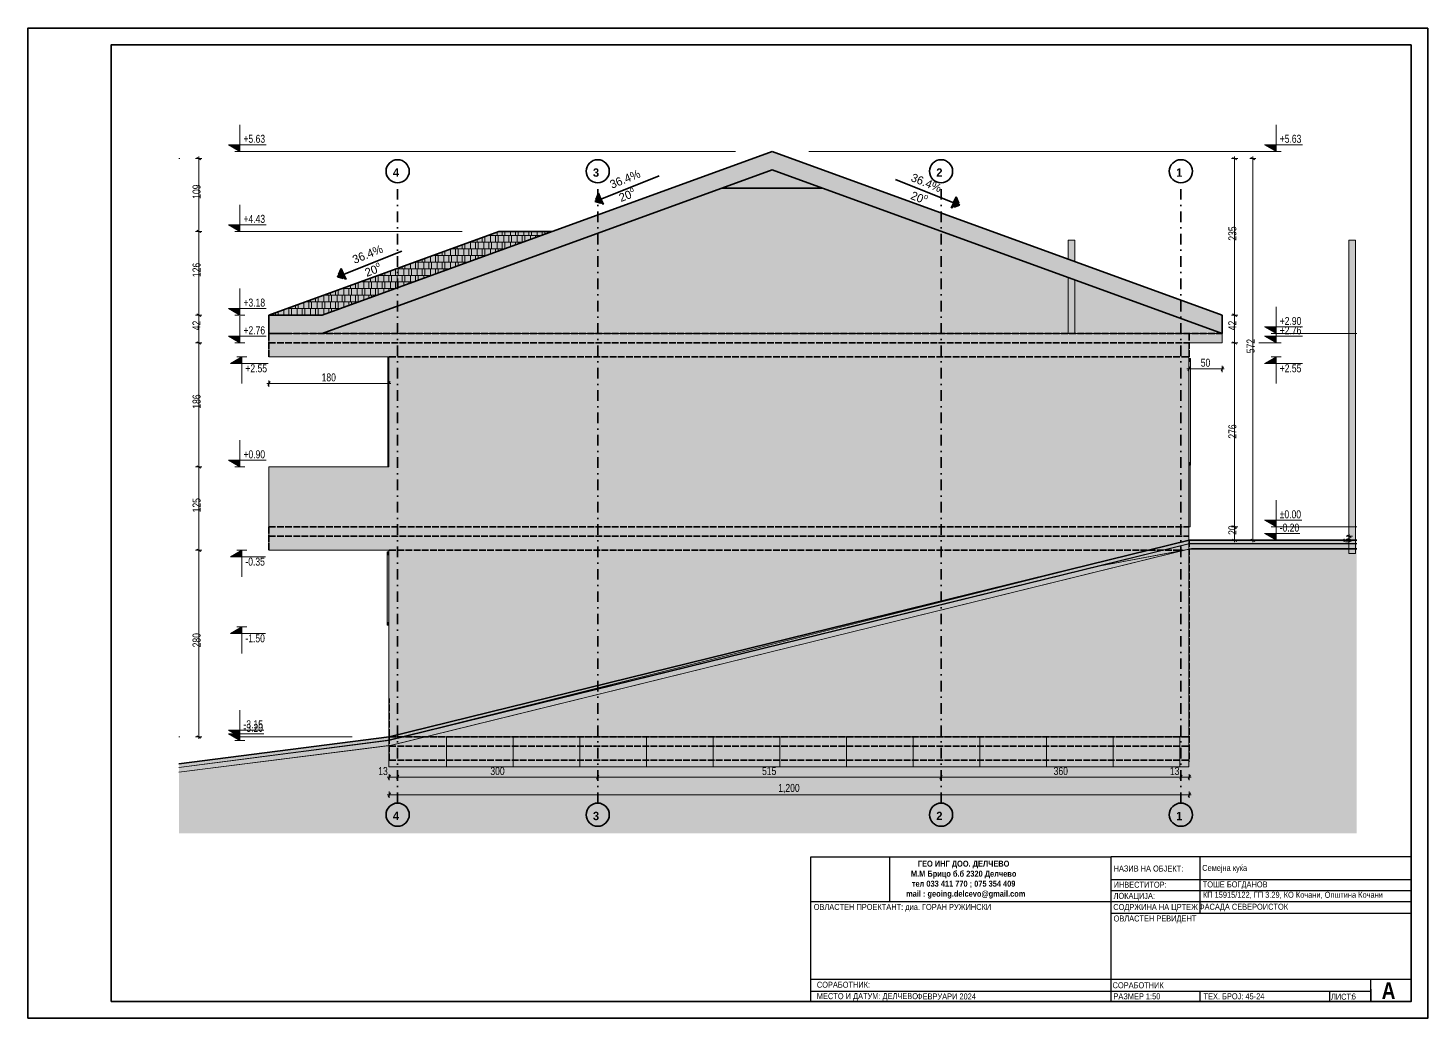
# Model space of a CAD drawing. Extents: x 1230 to 300706, y -1407 to 36108.
# Drawn here: x 167765 to 188765, y 2225 to 17075 of the extents above; entities that cross this region are included whole.
import ezdxf

# ---------------------------------------------------------------- set-up
doc = ezdxf.new("R2010")
doc.units = 0
doc.header["$LTSCALE"] = 5
doc.header["$MEASUREMENT"] = 0
doc.linetypes.add('- Осеви линии', pattern=[670.277762, 317.5, -176.388889, 0, -176.388874])
doc.linetypes.add('- Скирити линии', pattern=[245, 200, -45])
for name, color, linetype, lineweight in [('1', 255, 'Continuous', 13), ('101', 253, 'Continuous', 15), ('164', 255, 'Continuous', 15), ('41', 7, 'Continuous', 35), ('46', 9, 'Continuous', 35), ('7', 7, 'Continuous', 25), ('85', 254, 'Continuous', 20), ('dimenzija', 7, 'Continuous', 13)]:
    doc.layers.add(name, color=color, linetype=linetype, lineweight=lineweight)
for name, color, linetype, lineweight, true_color in [('142', 7, 'Continuous', 35, 0x2a2a2a), ('162', 7, 'Continuous', 15, 0xaaaaaa), ('181', 7, 'Continuous', 0, 0xf2eee3), ('61', 7, 'Continuous', 20, 0x6a6a6a), ('65', 7, 'Continuous', 20, 0x4e4e4e), ('87', 7, 'Continuous', 20, 0x6a6a6a), ('88', 7, 'Continuous', 20, 0x5e5e5e), ('89', 7, 'Continuous', 20, 0x111111)]:
    doc.layers.add(name, color=color, linetype=linetype, lineweight=lineweight, true_color=true_color)
doc.layers.add('4 _ - Фрагмент - Разрез.2D Elements', color=7, linetype='Continuous')
doc.layers.add('RGB colored ARCHICAD elements', color=7, linetype='Continuous')
doc.styles.add('GENERATED_STYLE_4', font='arial.ttf')
doc.styles.add('GENERATED_STYLE_5', font='arialbd.ttf')
doc.styles.add('GENERATED_STYLE_6', font='Cambria Math.ttf')

# ---------------------------------------------------------------- blocks, each defined once
blk = doc.blocks.new('*X37')
at = {"layer": '1', "color": 250, "linetype": 'Continuous', "lineweight": 13, "true_color": 0x2a2a2a}
for p, q in [((140.78, 234.92), (140.78, 235.79)), ((142.28, 234.74), (142.28, 235.97)), ((143.02, 234.92), (143.02, 235.97)), ((144.78, 234.92), (144.78, 235.97)), ((146.28, 234.74), (146.28, 235.97)), ((147.02, 234.92), (147.02, 235.97)), ((148.78, 234.92), (148.78, 235.97)), ((150.28, 234.74), (150.28, 235.97)), ((151.02, 234.92), (151.02, 235.97)), ((152.78, 234.92), (152.78, 235.97)), ((154.28, 234.88), (154.28, 235.97)), ((155.02, 235.15), (155.02, 235.97)), ((156.78, 235.79), (156.78, 235.97)), ((128.78, 230.93), (128.78, 231.42)), ((130.28, 230.76), (130.28, 231.97)), ((131.02, 230.93), (131.02, 232.24)), ((132.44, 232.75), (136.28, 232.75)), ((132.78, 230.93), (132.78, 232.58)), ((133.02, 232.92), (133.02, 232.97)), ((134.28, 230.76), (134.28, 232.75)), ((134.78, 232.92), (134.78, 233.61)), ((135.02, 230.93), (135.02, 232.58)), ((136.28, 234.15), (136.28, 232.75)), ((136.28, 232.75), (144.28, 232.75)), ((136.78, 230.93), (136.78, 232.58)), ((137.02, 232.92), (137.02, 234.42)), ((144.28, 234.74), (137.91, 234.74)), ((138.28, 234.74), (138.28, 234.88)), ((138.28, 230.76), (138.28, 232.75)), ((138.78, 232.92), (138.78, 234.57)), ((139.02, 234.92), (139.02, 235.15)), ((139.02, 230.93), (139.02, 232.58)), ((140.28, 232.75), (140.28, 234.74)), ((140.78, 230.93), (140.78, 232.58)), ((141.02, 232.92), (141.02, 234.57)), ((142.28, 230.76), (142.28, 232.75)), ((142.78, 232.92), (142.78, 234.57)), ((143.02, 230.93), (143.02, 232.58)), ((152.28, 234.74), (144.28, 234.74)), ((144.28, 234.74), (144.28, 232.75)), ((144.28, 232.75), (148.44, 232.75)), ((144.78, 231.42), (144.78, 232.58)), ((145.02, 232.92), (145.02, 234.57)), ((146.28, 231.97), (146.28, 232.75)), ((146.78, 232.92), (146.78, 234.57)), ((147.02, 232.24), (147.02, 232.58)), ((148.28, 232.75), (148.28, 234.74)), ((149.02, 232.97), (149.02, 234.57)), ((150.78, 233.61), (150.78, 234.57)), ((153.91, 234.74), (152.28, 234.74)), ((152.28, 234.74), (152.28, 234.15)), ((153.02, 234.42), (153.02, 234.57)), ((116.78, 226.95), (116.78, 227.05)), ((118.28, 226.78), (118.28, 227.6)), ((119.02, 226.95), (119.02, 227.87)), ((120.78, 226.95), (120.78, 228.51)), ((121.5, 228.77), (128.28, 228.77)), ((122.28, 226.78), (122.28, 228.77)), ((122.78, 228.94), (122.78, 229.24)), ((123.02, 226.95), (123.02, 228.6)), ((124.28, 228.77), (124.28, 229.78)), ((124.78, 226.95), (124.78, 228.6)), ((125.02, 228.94), (125.02, 230.05)), ((126.28, 226.78), (126.28, 228.77)), ((126.78, 228.94), (126.78, 230.59)), ((128.28, 230.76), (126.97, 230.76)), ((127.02, 226.95), (127.02, 228.6)), ((136.28, 230.76), (128.28, 230.76)), ((128.28, 230.76), (128.28, 228.77)), ((128.28, 228.77), (136.28, 228.77)), ((128.78, 226.95), (128.78, 228.6)), ((129.02, 228.94), (129.02, 230.59)), ((130.28, 226.78), (130.28, 228.77)), ((130.78, 228.94), (130.78, 230.59)), ((131.02, 226.95), (131.02, 228.6)), ((132.28, 228.77), (132.28, 230.76)), ((132.78, 227.05), (132.78, 228.6)), ((133.02, 228.94), (133.02, 230.59)), ((134.28, 227.6), (134.28, 228.77)), ((134.78, 228.94), (134.78, 230.59)), ((135.02, 227.87), (135.02, 228.6)), ((142.97, 230.76), (136.28, 230.76)), ((136.28, 230.76), (136.28, 228.77)), ((136.28, 228.77), (137.5, 228.77)), ((136.78, 228.51), (136.78, 228.6)), ((137.02, 228.94), (137.02, 230.59)), ((138.78, 229.24), (138.78, 230.59)), ((140.28, 229.78), (140.28, 230.76)), ((141.02, 230.05), (141.02, 230.59)), ((105.02, 220.98), (105.02, 222.63)), ((112.28, 222.8), (105.1, 222.8)), ((106.28, 222.8), (106.28, 223.23)), ((106.78, 220.98), (106.78, 222.63)), ((107.02, 222.97), (107.02, 223.5)), ((108.28, 220.81), (108.28, 222.8)), ((108.78, 222.97), (108.78, 224.14)), ((109.02, 220.98), (109.02, 222.63)), ((110.28, 222.8), (110.28, 224.69)), ((110.57, 224.79), (112.28, 224.79)), ((110.78, 220.98), (110.78, 222.63)), ((111.02, 222.97), (111.02, 224.62)), ((112.28, 225.42), (112.28, 224.79)), ((112.28, 224.79), (120.28, 224.79)), ((120.28, 222.8), (112.28, 222.8)), ((112.28, 222.8), (112.28, 220.81)), ((112.78, 222.97), (112.78, 224.62)), ((113.02, 224.96), (113.02, 225.69)), ((113.02, 220.98), (113.02, 222.63)), ((114.28, 222.8), (114.28, 224.79)), ((114.78, 224.96), (114.78, 226.33)), ((114.78, 220.98), (114.78, 222.63)), ((115.02, 222.97), (115.02, 224.62)), ((120.28, 226.78), (116.04, 226.78)), ((116.28, 224.79), (116.28, 226.78)), ((116.28, 221.05), (116.28, 222.8)), ((116.78, 222.97), (116.78, 224.62)), ((117.02, 224.96), (117.02, 226.61)), ((117.02, 221.32), (117.02, 222.63)), ((118.28, 222.8), (118.28, 224.79)), ((118.78, 224.96), (118.78, 226.61)), ((118.78, 221.96), (118.78, 222.63)), ((119.02, 222.97), (119.02, 224.62)), ((128.28, 226.78), (120.28, 226.78)), ((120.28, 226.78), (120.28, 224.79)), ((120.28, 224.79), (126.57, 224.79)), ((121.1, 222.8), (120.28, 222.8)), ((120.28, 222.8), (120.28, 222.5)), ((120.78, 222.97), (120.78, 224.62)), ((121.02, 224.96), (121.02, 226.61)), ((122.28, 223.23), (122.28, 224.79)), ((122.78, 224.96), (122.78, 226.61)), ((123.02, 223.5), (123.02, 224.62)), ((124.28, 224.79), (124.28, 226.78)), ((124.78, 224.14), (124.78, 224.62)), ((125.02, 224.96), (125.02, 226.61)), ((126.28, 224.69), (126.28, 224.79)), ((126.78, 224.96), (126.78, 226.61)), ((132.04, 226.78), (128.28, 226.78)), ((128.28, 226.78), (128.28, 225.42)), ((129.02, 225.69), (129.02, 226.61)), ((130.78, 226.33), (130.78, 226.61)), ((93.02, 217), (93.02, 218.41)), ((96.28, 218.82), (94.16, 218.82)), ((94.28, 218.82), (94.28, 218.86)), ((94.78, 217), (94.78, 218.65)), ((95.02, 218.99), (95.02, 219.13)), ((104.28, 218.82), (96.28, 218.82)), ((96.28, 218.82), (96.28, 216.83)), ((96.78, 218.99), (96.78, 219.77)), ((97.02, 217), (97.02, 218.65)), ((98.28, 218.82), (98.28, 220.32)), ((98.78, 217), (98.78, 218.65)), ((99.02, 218.99), (99.02, 220.59)), ((99.63, 220.81), (104.28, 220.81)), ((100.28, 220.81), (100.28, 221.05)), ((100.28, 216.83), (100.28, 218.82)), ((100.78, 218.99), (100.78, 220.64)), ((101.02, 220.98), (101.02, 221.32)), ((101.02, 217), (101.02, 218.65)), ((102.28, 218.82), (102.28, 220.81)), ((102.78, 220.98), (102.78, 221.96)), ((102.78, 217), (102.78, 218.65)), ((103.02, 218.99), (103.02, 220.64)), ((104.28, 222.5), (104.28, 220.81)), ((104.28, 220.81), (112.28, 220.81)), ((110.16, 218.82), (104.28, 218.82)), ((104.28, 218.82), (104.28, 216.83)), ((104.78, 218.99), (104.78, 220.64)), ((105.02, 217), (105.02, 218.65)), ((106.28, 218.82), (106.28, 220.81)), ((106.78, 217.59), (106.78, 218.65)), ((107.02, 218.99), (107.02, 220.64)), ((108.28, 218.14), (108.28, 218.82)), ((108.78, 218.99), (108.78, 220.64)), ((109.02, 218.41), (109.02, 218.65)), ((110.28, 218.86), (110.28, 220.81)), ((111.02, 219.13), (111.02, 220.64)), ((112.28, 220.81), (115.63, 220.81)), ((112.78, 219.77), (112.78, 220.64)), ((114.28, 220.32), (114.28, 220.81)), ((115.02, 220.59), (115.02, 220.64)), ((82.78, 213.02), (82.78, 214.67)), ((88.28, 214.84), (83.22, 214.84)), ((84.28, 212.85), (84.28, 214.84)), ((84.78, 215.01), (84.78, 215.41)), ((85.02, 213.02), (85.02, 214.67)), ((86.28, 214.84), (86.28, 215.95)), ((86.78, 213.02), (86.78, 214.67)), ((87.02, 215.01), (87.02, 216.22)), ((96.28, 214.84), (88.28, 214.84)), ((88.28, 214.84), (88.28, 212.85)), ((88.69, 216.83), (96.28, 216.83)), ((88.78, 215.01), (88.78, 216.66)), ((89.02, 213.02), (89.02, 214.67)), ((90.28, 214.84), (90.28, 216.83)), ((90.78, 217), (90.78, 217.59)), ((90.78, 213.02), (90.78, 214.67)), ((91.02, 215.01), (91.02, 216.66)), ((92.28, 216.83), (92.28, 218.14)), ((92.28, 212.85), (92.28, 214.84)), ((92.78, 215.01), (92.78, 216.66)), ((93.02, 213.02), (93.02, 214.67)), ((94.28, 214.84), (94.28, 216.83)), ((94.78, 213.22), (94.78, 214.67)), ((95.02, 215.01), (95.02, 216.66)), ((96.28, 216.83), (104.28, 216.83)), ((99.22, 214.84), (96.28, 214.84)), ((96.28, 214.84), (96.28, 213.77)), ((96.78, 215.01), (96.78, 216.66)), ((97.02, 214.04), (97.02, 214.67)), ((98.28, 214.84), (98.28, 216.83)), ((99.02, 215.01), (99.02, 216.66)), ((100.78, 215.41), (100.78, 216.66)), ((102.28, 215.95), (102.28, 216.83)), ((103.02, 216.22), (103.02, 216.66)), ((104.28, 216.83), (104.69, 216.83)), ((72.78, 211.03), (72.78, 211.04)), ((74.28, 210.86), (74.28, 211.59)), ((75.02, 211.03), (75.02, 211.85)), ((76.78, 211.03), (76.78, 212.5)), ((77.75, 212.85), (80.28, 212.85)), ((78.28, 210.86), (78.28, 212.85)), ((78.78, 213.02), (78.78, 213.22)), ((79.02, 211.03), (79.02, 212.68)), ((80.28, 213.77), (80.28, 212.85)), ((80.28, 212.85), (88.28, 212.85)), ((80.78, 211.03), (80.78, 212.68)), ((81.02, 213.02), (81.02, 214.04)), ((82.28, 210.86), (82.28, 212.85)), ((83.02, 211.03), (83.02, 212.68)), ((84.78, 211.03), (84.78, 212.68)), ((86.28, 210.86), (86.28, 212.85)), ((87.02, 211.03), (87.02, 212.68)), ((88.28, 212.85), (93.75, 212.85)), ((88.78, 211.04), (88.78, 212.68)), ((90.28, 211.59), (90.28, 212.85)), ((91.02, 211.85), (91.02, 212.68)), ((92.78, 212.5), (92.78, 212.68))]:
    blk.add_line(p, q, dxfattribs=at)
blk = doc.blocks.new('ANTETKA')
at = {"layer": '7', "linetype": 'Continuous', "lineweight": 25}
for p, q in [((277494, 4643), (272999, 4643)), ((272999, 2475), (272999, 4643)), ((272999, 3797), (277494, 3797)), ((274328, 2627), (274328, 2475)), ((276271, 2627), (276271, 2475))]:
    blk.add_line(p, q, dxfattribs=at)
at = {"layer": '7', "linetype": 'Continuous', "lineweight": 25, "flags": 128}
for points in [[(268494, 4643), (272999, 4643)], [(268494, 2475), (268494, 4643), (272999, 4643)], [(269673, 4643), (269673, 3975)], [(274328, 4643), (274328, 3797)], [(272999, 4302), (277494, 4302)], [(272999, 4137), (277494, 4137)], [(268494, 3972), (272999, 3972)], [(272999, 3972), (277494, 3972)], [(268494, 2808), (277494, 2808)], [(276891, 2658), (276891, 2475), (276891, 2808)], [(268494, 2627), (276891, 2627)], [(268494, 2475), (277494, 2475)]]:
    blk.add_lwpolyline(points, dxfattribs=at)
at = {"layer": '4 _ - Фрагмент - Разрез.2D Elements', "linetype": 'Continuous', "lineweight": 35, "char_height": 90}
for s, insert, attachment_point, style in [('\\A1;\\pxqc;{\\fCentury Gothic|b1|i0|c204|p34;\\W0.85;ГЕО ИНГ ДОО. ДЕЛЧЕВО\\PМ.М Брицо б.б 2320 Делчево \\Pтел 033 411 770 ; 075 354 409 \\P  mail : geoing.delcevo@gmail.com}', (270785, 4301), 5, 'GENERATED_STYLE_5'), ('\\A1;\\pxql;{\\fCentury Gothic|b0|i0|c204|p34;\\W0.85;КП 15915\\fCentury Gothic|b0|i0|c0|p34;/122\\fCentury Gothic|b0|i0|c204|p34;, ГП 3.29, КО Кочани, Општина Кочани}', (274374, 4065), 4, 'GENERATED_STYLE_4'), ('\\A1;{\\W0.850000x;\\pql;\\fCentury Gothic|b0|i0|c204|p34;ОВЛАСТЕН РЕВИДЕНТ\\P\\pqc;\\fCentury Gothic|b0|i0|c204|p34;}', (273034, 3705), 4, 'GENERATED_STYLE_4')]:
    blk.add_mtext(s, dxfattribs=dict(at, insert=insert, attachment_point=attachment_point, style=style))
at = {"layer": '41', "linetype": 'Continuous', "lineweight": 35, "char_height": 90, "attachment_point": 4, "style": 'GENERATED_STYLE_4'}
for s, insert in [('\\A1;{\\W0.850000x;\\pql;\\fCentury Gothic|b0|i0|c204|p34;НАЗИВ НА ОБЈЕКТ:}', (273034, 4467)), ('\\A1;{\\W0.850000x;\\pql;\\fCentury Gothic|b0|i0|c204|p34;Семејна куќа}', (274363, 4463)), ('\\A1;{\\W0.850000x;\\pql;\\fCentury Gothic|b0|i0|c204|p34;ИНВЕСТИТОР:}', (273034, 4224)), ('\\A1;{\\W0.850000x;\\pql;\\fCentury Gothic|b0|i0|c204|p34;ТОШЕ БОГДАНОВ}', (274372, 4216)), ('\\A1;{\\W0.850000x;\\pql;\\fCentury Gothic|b0|i0|c204|p34;ЛОКАЦИЈА:}', (273034, 4044)), ('\\A1;{\\W0.850000x;\\pql;\\fCentury Gothic|b0|i0|c204|p34;ОВЛАСТЕН ПРОЕКТАНТ: диа. \\fCentury Gothic|b0|i0|c204|p34;ГОРАН РУЖИНСКИ}', (268536, 3878)), ('\\A1;{\\W0.850000x;\\pql;\\fCentury Gothic|b0|i0|c204|p34;СОДРЖИНА НА ЦРТЕЖ}', (273029, 3877)), ('\\A1;{\\W0.850000x;\\pql;\\fCentury Gothic|b0|i0|c204|p34;СОРАБОТНИК:}', (268583, 2724)), ('\\A1;{\\W0.850000x;\\pql;\\fCentury Gothic|b0|i0|c204|p34;СОРАБОТНИК}', (273019, 2716)), ('\\A1;{\\W0.850000x;\\pql;\\fCentury Gothic|b0|i0|c204|p34;МЕСТО И ДАТУМ: ДЕЛЧЕВО}', (268583, 2540)), ('\\A1;{\\W0.850000x;\\pql;\\fCentury Gothic|b0|i0|c204|p34;ФЕВРУАРИ 2024\\P\\pql;\\fCentury Gothic|b0|i0|c204|p34;}', (270085, 2548)), ('\\A1;{\\W0.850000x;\\pql;\\fCentury Gothic|b0|i0|c204|p34;РАЗМЕР 1:50}', (273032, 2550)), ('\\A1;{\\W0.850000x;\\pql;\\fCentury Gothic|b0|i0|c204|p34;ТЕХ. БРОЈ: \\fCentury Gothic|b0|i0|c204|p34;45-24}', (274383, 2550)), ('\\A1;{\\W0.850000x;\\pql;\\fCentury Gothic|b0|i0|c204|p34;ЛИСТ: }', (276295, 2544))]:
    blk.add_mtext(s, dxfattribs=dict(at, insert=insert))
at = {"layer": '46', "color": 254, "linetype": 'Continuous', "lineweight": 35, "insert": (277056, 2637), "char_height": 250, "attachment_point": 4, "style": 'GENERATED_STYLE_5'}
blk.add_mtext('\\A1;{\\W0.850000x;\\pql;\\fCentury Gothic|b1|i0|c204|p34;А}', dxfattribs=at)

msp = doc.modelspace()

# ---------------------------------------------------------------- hatches: boundary and pattern name
at = {"linetype": 'Continuous', "lineweight": 0, "true_color": 0xb5b5b5}
msp.add_hatch(color=253, dxfattribs=at).paths.add_polyline_path([(170028, 4996), (187696, 4996), (187696, 9267), (185218, 9267), (173220, 6318), (170028, 5911)])
at = {"linetype": 'Continuous', "lineweight": 0}
for points in [[(184373, 9193), (173182, 6443), (173184, 6397), (185187, 9345), (187696, 9345), (187696, 9392), (185183, 9392)], [(173182, 6443), (170028, 6038), (170028, 5984), (173197, 6398), (184373, 9193)]]:
    msp.add_hatch(color=256, dxfattribs=at).paths.add_polyline_path(points)
at = {"layer": '142', "linetype": 'Continuous', "lineweight": 35, "true_color": 0x2a2a2a}
for points in [[(173184, 6387), (170028, 5983), (170028, 5911), (173203, 6313), (185155, 9251), (183852, 9008)], [(183852, 9008), (185191, 9259), (187696, 9259), (187696, 9336), (185184, 9336)]]:
    msp.add_hatch(color=250, dxfattribs=at).paths.add_polyline_path(points)
at = {"layer": '162', "linetype": 'Continuous', "lineweight": 15, "true_color": 0x2a2a2a}
for points in [[(176323, 14597), (176271, 14472), (176396, 14432)], [(181688, 14541), (181614, 14376), (181740, 14416)], [(172462, 13470), (172410, 13345), (172536, 13306)]]:
    msp.add_hatch(color=250, dxfattribs=at).paths.add_polyline_path(points)
at = {"layer": '181', "linetype": 'Continuous', "lineweight": 0, "true_color": 0xf2eee3}
msp.add_hatch(color=7, dxfattribs=at).paths.add_polyline_path([(172180, 12492), (185680, 12492), (178930, 14948)])
at = {"layer": '85', "linetype": 'Continuous', "lineweight": 20}
for points in [[(170944, 15225), (170944, 15325), (170771, 15325)], [(186488, 15225), (186488, 15325), (186315, 15325)], [(170944, 14024), (170944, 14124), (170771, 14124)], [(170944, 12768), (170944, 12868), (170771, 12868)], [(170944, 12352), (170944, 12452), (170771, 12452)], [(186488, 12492), (186488, 12592), (186315, 12592)], [(186488, 12352), (186488, 12452), (186315, 12452)], [(170974, 12142), (170801, 12042), (170974, 12042)], [(186488, 12142), (186315, 12042), (186488, 12042)], [(170944, 10492), (170944, 10592), (170771, 10592)], [(186488, 9592), (186488, 9692), (186315, 9692)], [(186488, 9392), (186488, 9492), (186315, 9492)], [(170974, 9242), (170801, 9142), (170974, 9142)], [(170974, 8092), (170801, 7992), (170974, 7992)], [(170944, 6442), (170944, 6542), (170771, 6542)], [(170944, 6389), (170944, 6489), (170771, 6489)]]:
    msp.add_hatch(color=256, dxfattribs=at).paths.add_polyline_path(points)
at = {"layer": '89', "linetype": 'Continuous', "lineweight": 20, "true_color": 0x222222}
h = msp.add_hatch(dxfattribs=at)
h.set_pattern_fill('GRID_100X100_0001', color=250, scale=50.000024, style=0, pattern_type=2)
h.set_pattern_definition([(180, (242039.9, 9591.6), (0, 1000), []), (90, (242039.9, 9591.6), (1000, 0), [])])
h.paths.add_polyline_path([(173180, 5992), (185180, 5992), (185180, 6442), (173180, 6442)])
at = {"layer": 'RGB colored ARCHICAD elements', "linetype": 'Continuous', "lineweight": 0, "true_color": 0xccbeac}
for points in [[(172180, 12768), (172180, 12672), (178930, 15129), (178930, 15225)], [(172180, 12641), (178930, 15097), (178930, 15129), (172180, 12672)], [(178930, 15225), (178930, 15129), (185680, 12672), (185680, 12768)], [(178930, 15097), (185680, 12641), (185680, 12672), (178930, 15129)], [(172180, 12492), (178930, 14948), (178930, 15097), (172180, 12641)], [(178180, 14675), (179680, 14675), (179182, 14856), (178930, 14948)], [(178930, 14948), (185680, 12492), (185680, 12641), (178930, 15097)], [(172180, 12768), (171380, 12768), (171380, 12672), (172180, 12672)], [(171380, 12672), (171380, 12641), (172180, 12641), (172180, 12672)], [(172180, 12641), (171380, 12641), (171380, 12492), (172180, 12492)]]:
    msp.add_hatch(color=9, dxfattribs=at).paths.add_polyline_path(points)
at = {"layer": 'RGB colored ARCHICAD elements', "linetype": 'Continuous', "lineweight": 0, "true_color": 0x7a7878}
msp.add_hatch(color=8, dxfattribs=at).paths.add_polyline_path([(171380, 12768), (172180, 12768), (175630, 14024), (174830, 14024)])
at = {"layer": 'RGB colored ARCHICAD elements', "linetype": 'Continuous', "lineweight": 0, "true_color": 0xdbd9cf}
for points in [[(183366, 13610), (183370, 13609), (183370, 13892), (183366, 13892)], [(183370, 13892), (183370, 13609), (183381, 13605), (183381, 13892)], [(183381, 13605), (183397, 13599), (183397, 13892), (183381, 13892)], [(183397, 13599), (183416, 13592), (183416, 13892), (183397, 13892)], [(183416, 13592), (183436, 13585), (183436, 13892), (183416, 13892)], [(183436, 13585), (183452, 13579), (183452, 13892), (183436, 13892)], [(183452, 13579), (183463, 13575), (183463, 13892), (183452, 13892)], [(183463, 13575), (183466, 13574), (183466, 13892), (183463, 13892)], [(187577, 13892), (187577, 9192), (187581, 9192), (187581, 13892)], [(187581, 9192), (187591, 9192), (187591, 13892), (187581, 13892)], [(187591, 13892), (187591, 9192), (187608, 9192), (187608, 13892)], [(187608, 13892), (187608, 9192), (187627, 9192), (187627, 13892)], [(187627, 13892), (187627, 9192), (187646, 9192), (187646, 13892)], [(187646, 13892), (187646, 9192), (187662, 9192), (187662, 13892)], [(187662, 9192), (187673, 9192), (187673, 13892), (187662, 13892)], [(187673, 13892), (187673, 9192), (187677, 9192), (187677, 13892)], [(183366, 13333), (183366, 12492), (183370, 12492), (183370, 13332)], [(183381, 13328), (183370, 13332), (183370, 12492), (183381, 12492)], [(183381, 13328), (183381, 12492), (183397, 12492), (183397, 13322)], [(183397, 13322), (183397, 12492), (183416, 12492), (183416, 13315)], [(183416, 13315), (183416, 12492), (183436, 12492), (183436, 13308)], [(183436, 13308), (183436, 12492), (183452, 12492), (183452, 13302)], [(183452, 12492), (183463, 12492), (183463, 13298), (183452, 13302)], [(183463, 13298), (183463, 12492), (183466, 12492), (183466, 13297)]]:
    msp.add_hatch(color=254, dxfattribs=at).paths.add_polyline_path(points)
at = {"layer": 'RGB colored ARCHICAD elements', "linetype": 'Continuous', "lineweight": 0, "true_color": 0xf2eee3}
for points in [[(171380, 12142), (171630, 12142), (171630, 12492), (171380, 12492)], [(171630, 12142), (173180, 12142), (173180, 12492), (171630, 12492)], [(173180, 12492), (173180, 9592), (173430, 9592), (173430, 12492)], [(173430, 12142), (176180, 12142), (176180, 12352), (176430, 12352), (176430, 12142), (181332, 12142), (181332, 12352), (181582, 12352), (181582, 12142), (184930, 12142), (184930, 12492), (173430, 12492)], [(184930, 9592), (185180, 9592), (185180, 12492), (184930, 12492)], [(185680, 12352), (185680, 12492), (185180, 12492), (185180, 12352)], [(176180, 12352), (176180, 9592), (176430, 9592), (176430, 12352)], [(181332, 12352), (181332, 9592), (181582, 9592), (181582, 12352)], [(173430, 12142), (173430, 9592), (176180, 9592), (176180, 12142)], [(179382, 12142), (176430, 12142), (176430, 9592), (179382, 9592)], [(179632, 9592), (179632, 12142), (179382, 12142), (179382, 9592)], [(179632, 9592), (181332, 9592), (181332, 12142), (179632, 12142)], [(181582, 12142), (181582, 9592), (184930, 9592), (184930, 12142)], [(171540, 9592), (171540, 10492), (171380, 10492), (171380, 9592)], [(173180, 10492), (171540, 10492), (171540, 9592), (173180, 9592)], [(171630, 9592), (171380, 9592), (171380, 9242), (171630, 9242)], [(171630, 9242), (173180, 9242), (173180, 9592), (171630, 9592)], [(173180, 9592), (173180, 6442), (173430, 6442), (173430, 9592)], [(184930, 9592), (173430, 9592), (173430, 9242), (176180, 9242), (176180, 9452), (176430, 9452), (176430, 9242), (181332, 9242), (181332, 9452), (181582, 9452), (181582, 9242), (184930, 9242)], [(176180, 9452), (176180, 6442), (176430, 6442), (176430, 9452)], [(181332, 9452), (181332, 6442), (181582, 6442), (181582, 9452)], [(184930, 6442), (185180, 6442), (185180, 9592), (184930, 9592)], [(173430, 9242), (173430, 6442), (176180, 6442), (176180, 9242)], [(176430, 6442), (181332, 6442), (181332, 9242), (176430, 9242)], [(181582, 6442), (184930, 6442), (184930, 9242), (181582, 9242)]]:
    msp.add_hatch(color=7, dxfattribs=at).paths.add_polyline_path(points)
at = {"layer": 'RGB colored ARCHICAD elements', "linetype": 'Continuous', "lineweight": 0, "true_color": 0x4e4e49}
for points in [[(173180, 12142), (173161, 12142), (173161, 10492), (173180, 10492)], [(185180, 12117), (185180, 12067), (185205, 12067), (185205, 12117)], [(185180, 12067), (185180, 10567), (185205, 10567), (185205, 12067)], [(185180, 10567), (185180, 10517), (185205, 10517), (185205, 10567)], [(173155, 9167), (173180, 9167), (173180, 9217), (173155, 9217)], [(173155, 8167), (173180, 8167), (173180, 9167), (173155, 9167)], [(173155, 8117), (173180, 8117), (173180, 8167), (173155, 8167)]]:
    msp.add_hatch(color=251, dxfattribs=at).paths.add_polyline_path(points)
at = {"layer": 'RGB colored ARCHICAD elements', "linetype": 'Continuous', "lineweight": 0, "true_color": 0x5b5b5b}
msp.add_hatch(color=251, dxfattribs=at).paths.add_polyline_path([(185180, 10517), (185180, 9592), (185199, 9592), (185199, 10517)])
at = {"layer": 'RGB colored ARCHICAD elements', "linetype": 'Continuous', "lineweight": 0, "true_color": 0x7f7f7f}
msp.add_hatch(color=8, dxfattribs=at).paths.add_polyline_path([(173180, 5992), (185180, 5992), (185180, 6442), (173180, 6442)])

# ---------------------------------------------------------------- linework, layer by layer
at = {"layer": '1', "color": 250, "linetype": 'Continuous', "lineweight": 13, "true_color": 0x2a2a2a, "flags": 128}
for points in [[(172180, 12492), (178930, 14948), (185680, 12492)], [(176323, 14597), (176271, 14472), (176396, 14432)], [(181688, 14541), (181740, 14416), (181614, 14376)], [(172462, 13470), (172410, 13345), (172536, 13306)]]:
    msp.add_lwpolyline(points, close=True, dxfattribs=at)
for points in [[(187696, 9267), (185218, 9267), (173220, 6318), (170028, 5911)], [(170028, 5911), (173203, 6313), (185155, 9251), (183852, 9008), (173184, 6387), (170028, 5983)], [(187696, 9345), (185187, 9345), (173184, 6397), (173182, 6443), (184373, 9193), (185183, 9392), (187696, 9392)], [(187696, 9259), (185191, 9259), (183852, 9008), (185184, 9336), (187696, 9336)], [(170028, 5984), (173197, 6398), (184373, 9193), (173182, 6443), (170028, 6038)]]:
    msp.add_lwpolyline(points, dxfattribs=at)
at = {"layer": '101', "color": 250, "linetype": 'Continuous', "lineweight": 15, "true_color": 0x2a2a2a}
for p, q in [((185199, 10517), (185199, 9592)), ((185199, 9592), (185180, 9592))]:
    msp.add_line(p, q, dxfattribs=at)
at = {"layer": '164', "color": 250, "linetype": 'Continuous', "lineweight": 15, "true_color": 0x2a2a2a}
for p, q in [((171380, 12142), (171380, 12492)), ((173180, 12492), (171630, 12492)), ((184930, 12492), (173430, 12492)), ((171630, 12142), (171380, 12142)), ((173180, 12142), (171630, 12142)), ((171380, 9242), (171380, 9592)), ((171630, 9242), (171380, 9242)), ((171630, 9242), (173180, 9242))]:
    msp.add_line(p, q, dxfattribs=at)
at = {"layer": '41', "linetype": 'Continuous', "lineweight": 35}
for p, q in [((172180, 12768), (178930, 15225)), ((178930, 15225), (185680, 12768)), ((178930, 14948), (172180, 12492)), ((185680, 12492), (178930, 14948)), ((178180, 14675), (179680, 14675)), ((174830, 14024), (171380, 12768)), ((172180, 12768), (175630, 14024)), ((175630, 14024), (174830, 14024)), ((171380, 12768), (172180, 12768)), ((171380, 12768), (171380, 12672)), ((171380, 12672), (171380, 12641)), ((171380, 12641), (171380, 12492)), ((185680, 12672), (185680, 12768)), ((185680, 12641), (185680, 12672)), ((185680, 12492), (185680, 12641)), ((171630, 12492), (171380, 12492))]:
    msp.add_line(p, q, dxfattribs=at)
at = {"layer": '41', "color": 7, "linetype": 'Continuous', "lineweight": 35, "ltscale": 0.1, "flags": 128}
for points in [[(188765, 17075), (167765, 17075), (167765, 2225), (188765, 2225)], [(188515, 16825), (169015, 16825), (169015, 2475), (188515, 2475)]]:
    msp.add_lwpolyline(points, close=True, dxfattribs=at)
at = {"layer": '41', "color": 250, "linetype": '- Осеви линии', "lineweight": 35, "ltscale": 0.1, "true_color": 0x2a2a2a, "flags": 128}
for points in [[(173310, 5449), (173310, 14752)], [(176311, 5449), (176311, 14752)], [(181461, 5449), (181461, 14752)], [(185059, 5449), (185059, 14752)]]:
    msp.add_lwpolyline(points, dxfattribs=at)
at = {"layer": '41', "color": 250, "linetype": 'Continuous', "lineweight": 35, "ltscale": 0.1, "true_color": 0x2a2a2a, "flags": 128}
for points in [[(177232, 14857), (176271, 14472)], [(180778, 14801), (181740, 14416)], [(173372, 13730), (172410, 13345)], [(170028, 6038), (173184, 6442), (185184, 9392), (187696, 9392)]]:
    msp.add_lwpolyline(points, dxfattribs=at)
at = {"layer": '41', "color": 250, "linetype": '- Скирити линии', "lineweight": 35, "ltscale": 0.1, "true_color": 0x2a2a2a, "flags": 128}
for points in [[(176323, 14597), (176271, 14472), (176396, 14432)], [(181688, 14541), (181740, 14416), (181614, 14376)], [(172462, 13470), (172410, 13345), (172536, 13306)]]:
    msp.add_lwpolyline(points, close=True, dxfattribs=at)
for points in [[(171380, 12492), (185680, 12492)], [(171380, 12142), (171380, 12492)], [(185184, 12142), (185184, 12492)], [(171380, 12352), (185180, 12352)], [(173184, 12142), (185184, 12142)], [(171380, 9592), (185184, 9592)], [(171380, 9592), (171380, 9242)], [(171380, 9452), (185184, 9452)], [(173184, 9242), (185085, 9242)], [(185184, 9392), (185184, 6075)], [(173184, 6092), (173184, 7018)], [(173184, 6442), (185184, 6442)], [(173184, 6302), (185184, 6302)], [(173184, 6092), (185184, 6092)]]:
    msp.add_lwpolyline(points, dxfattribs=at)
at = {"layer": '41', "color": 250, "linetype": 'Continuous', "lineweight": 35, "true_color": 0x2a2a2a}
for centre in [(173310, 14926), (176311, 14926), (181461, 14926), (185059, 14926), (173310, 5275), (176311, 5275), (181461, 5275), (185059, 5275)]:
    msp.add_circle(centre, 174, dxfattribs=at)
at = {"layer": '61', "linetype": 'Continuous', "lineweight": 20}
for p, q in [((173161, 10492), (173161, 12142)), ((185180, 12117), (185205, 12117)), ((185205, 12117), (185205, 12067)), ((185205, 12067), (185205, 10567)), ((185180, 10517), (185205, 10517)), ((185205, 10567), (185205, 10517)), ((173155, 9167), (173155, 9217)), ((173180, 9217), (173155, 9217)), ((173155, 8167), (173155, 9167)), ((173155, 8117), (173155, 8167)), ((173180, 8117), (173155, 8117))]:
    msp.add_line(p, q, dxfattribs=at)
at = {"layer": '85', "linetype": 'Continuous', "lineweight": 20, "ltscale": 0.05}
for p, q in [((170944, 15225), (170944, 15625)), ((186488, 15225), (186488, 15625)), ((170358, 15098), (170296, 15134)), ((170327, 15116), (170327, 15146)), ((170944, 15225), (170771, 15325)), ((170771, 15325), (170944, 15325)), ((170944, 15225), (170869, 15225)), ((170944, 15325), (171339, 15325)), ((170944, 15225), (178380, 15225)), ((186488, 15225), (179480, 15225)), ((185896, 15098), (185833, 15134)), ((185864, 15116), (185864, 15146)), ((186169, 15098), (186107, 15134)), ((186138, 15116), (186138, 15146)), ((186488, 15225), (186315, 15325)), ((186315, 15325), (186488, 15325)), ((186488, 15325), (186883, 15325)), ((186488, 15225), (186563, 15225)), ((170043, 15116), (170028, 15116)), ((170374, 15116), (170280, 15116)), ((170327, 14024), (170327, 15116)), ((185911, 15116), (185818, 15116)), ((185864, 12768), (185864, 15116)), ((186185, 15116), (186091, 15116)), ((186138, 9392), (186138, 15116)), ((170944, 14024), (170944, 14424)), ((170944, 14024), (170771, 14124)), ((170771, 14124), (170944, 14124)), ((170944, 14124), (171339, 14124)), ((170374, 14024), (170280, 14024)), ((170296, 14042), (170358, 14006)), ((170327, 12768), (170327, 14024)), ((170944, 14024), (170869, 14024)), ((170944, 14024), (174280, 14024)), ((170944, 12768), (170944, 13168)), ((170944, 12768), (170771, 12868)), ((170771, 12868), (170944, 12868)), ((170944, 12868), (171339, 12868)), ((186488, 12492), (186488, 12892)), ((170374, 12768), (170280, 12768)), ((170296, 12786), (170358, 12750)), ((170327, 12352), (170327, 12768)), ((170944, 12768), (170869, 12768)), ((170944, 12768), (171019, 12768)), ((170944, 12352), (170944, 12752)), ((185911, 12768), (185818, 12768)), ((185833, 12786), (185896, 12750)), ((185864, 12352), (185864, 12768)), ((186488, 12352), (186488, 12752)), ((170944, 12352), (170771, 12452)), ((170771, 12452), (170944, 12452)), ((170944, 12452), (171339, 12452)), ((186488, 12492), (186315, 12592)), ((186315, 12592), (186488, 12592)), ((186488, 12352), (186315, 12452)), ((186315, 12452), (186488, 12452)), ((186488, 12492), (186413, 12492)), ((186488, 12592), (186883, 12592)), ((186488, 12492), (187696, 12492)), ((186488, 12452), (186883, 12452)), ((170374, 12352), (170280, 12352)), ((170296, 12370), (170358, 12334)), ((170327, 10492), (170327, 12352)), ((170944, 12352), (170869, 12352)), ((170944, 12352), (171019, 12352)), ((185911, 12352), (185818, 12352)), ((185833, 12370), (185896, 12334)), ((185864, 9592), (185864, 12352)), ((186488, 12352), (186230, 12352)), ((186488, 12352), (186563, 12352)), ((170974, 12142), (170801, 12042)), ((170801, 12042), (170974, 12042)), ((170974, 12142), (170899, 12142)), ((170974, 12142), (171049, 12142)), ((170974, 12142), (170974, 11742)), ((170974, 12042), (171368, 12042)), ((185198, 11993), (185161, 11931)), ((185180, 11915), (185180, 12009)), ((185661, 11931), (185698, 11993)), ((185680, 11915), (185680, 12009)), ((186488, 12142), (186315, 12042)), ((186315, 12042), (186488, 12042)), ((186488, 12142), (186413, 12142)), ((186488, 12142), (186563, 12142)), ((186488, 12142), (186488, 11742)), ((186488, 12042), (186883, 12042)), ((171398, 11773), (171361, 11711)), ((171380, 11695), (171380, 11789)), ((173161, 11711), (173198, 11773)), ((173180, 11695), (173180, 11789)), ((185149, 11962), (185180, 11962)), ((185180, 11962), (185680, 11962)), ((185680, 11962), (185710, 11962)), ((171349, 11742), (171380, 11742)), ((171380, 11742), (173180, 11742)), ((173180, 11742), (173210, 11742)), ((170944, 10492), (170944, 10892)), ((170296, 10510), (170358, 10474)), ((170944, 10492), (170771, 10592)), ((170771, 10592), (170944, 10592)), ((170944, 10592), (171339, 10592)), ((170374, 10492), (170280, 10492)), ((170327, 9242), (170327, 10492)), ((170944, 10492), (170869, 10492)), ((170944, 10492), (171019, 10492)), ((186488, 9592), (186488, 9992)), ((186488, 9592), (186315, 9692)), ((186315, 9692), (186488, 9692)), ((186488, 9392), (186488, 9792)), ((186488, 9692), (186874, 9692)), ((185911, 9592), (185818, 9592)), ((185833, 9610), (185896, 9574)), ((185864, 9392), (185864, 9592)), ((186488, 9392), (186315, 9492)), ((186315, 9492), (186488, 9492)), ((186488, 9592), (186413, 9592)), ((186488, 9592), (187696, 9592)), ((186488, 9492), (186845, 9492)), ((187631, 9452), (187537, 9452)), ((187615, 9434), (187553, 9470)), ((187584, 9452), (187584, 9482)), ((187584, 9392), (187584, 9452)), ((170374, 9242), (170280, 9242)), ((170296, 9260), (170358, 9224)), ((170327, 6442), (170327, 9242)), ((170974, 9242), (170801, 9142)), ((170974, 9242), (170899, 9242)), ((170974, 9242), (171049, 9242)), ((170974, 9242), (170974, 8842)), ((185911, 9392), (185818, 9392)), ((185833, 9410), (185896, 9374)), ((185864, 9361), (185864, 9392)), ((186185, 9392), (186091, 9392)), ((186107, 9410), (186169, 9374)), ((186138, 9361), (186138, 9392)), ((186488, 9392), (186413, 9392)), ((186488, 9392), (186563, 9392)), ((187631, 9392), (187537, 9392)), ((187553, 9410), (187615, 9374)), ((187584, 9361), (187584, 9392)), ((170801, 9142), (170974, 9142)), ((170974, 9142), (171330, 9142)), ((170974, 8092), (170801, 7992)), ((170801, 7992), (170974, 7992)), ((170974, 8092), (170899, 8092)), ((170974, 8092), (171049, 8092)), ((170974, 8092), (170974, 7692)), ((170974, 7992), (171330, 7992)), ((170944, 6442), (170944, 6842)), ((170944, 6389), (170944, 6789)), ((170944, 6442), (170771, 6542)), ((170771, 6542), (170944, 6542)), ((170944, 6542), (171301, 6542)), ((170043, 6442), (170028, 6442)), ((170374, 6442), (170280, 6442)), ((170296, 6460), (170358, 6424)), ((170327, 6411), (170327, 6442)), ((170944, 6389), (170771, 6489)), ((170771, 6489), (170944, 6489)), ((170944, 6442), (170869, 6442)), ((170944, 6389), (170869, 6389)), ((170944, 6489), (171301, 6489)), ((170944, 6442), (172630, 6442)), ((170944, 6389), (171019, 6389)), ((173184, 5791), (173184, 5884)), ((173310, 5791), (173310, 5884)), ((176311, 5791), (176311, 5884)), ((181461, 5791), (181461, 5884)), ((185059, 5791), (185059, 5884)), ((185184, 5791), (185184, 5884)), ((173154, 5838), (173184, 5838)), ((173202, 5869), (173166, 5806)), ((173184, 5838), (173310, 5838)), ((173328, 5869), (173292, 5806)), ((173310, 5838), (176311, 5838)), ((176329, 5869), (176293, 5806)), ((176311, 5838), (181461, 5838)), ((181479, 5869), (181443, 5806)), ((181461, 5838), (185059, 5838)), ((185077, 5869), (185041, 5806)), ((185059, 5838), (185184, 5838)), ((185166, 5806), (185202, 5869)), ((185184, 5838), (185215, 5838)), ((173154, 5574), (173184, 5574)), ((173202, 5605), (173166, 5543)), ((173184, 5527), (173184, 5621)), ((173184, 5574), (185184, 5574)), ((185166, 5543), (185202, 5605)), ((185184, 5527), (185184, 5621)), ((185184, 5574), (185215, 5574))]:
    msp.add_line(p, q, dxfattribs=at)
at = {"layer": '87', "color": 250, "linetype": 'Continuous', "lineweight": 20, "true_color": 0x2a2a2a}
for p, q in [((171380, 10492), (171540, 10492)), ((171380, 9592), (171380, 10492)), ((171540, 10492), (173180, 10492)), ((176180, 6442), (173430, 6442)), ((181332, 6442), (176430, 6442)), ((184930, 6442), (181582, 6442))]:
    msp.add_line(p, q, dxfattribs=at)
at = {"layer": '88', "color": 250, "linetype": 'Continuous', "lineweight": 20, "true_color": 0x2a2a2a}
for p, q in [((183366, 13892), (183370, 13892)), ((183366, 13610), (183366, 13892)), ((183370, 13892), (183381, 13892)), ((183381, 13892), (183397, 13892)), ((183397, 13892), (183416, 13892)), ((183416, 13892), (183436, 13892)), ((183436, 13892), (183452, 13892)), ((183452, 13892), (183463, 13892)), ((183463, 13892), (183466, 13892)), ((183466, 13574), (183466, 13892)), ((187577, 13892), (187581, 13892)), ((187577, 9192), (187577, 13892)), ((187581, 13892), (187591, 13892)), ((187591, 13892), (187608, 13892)), ((187608, 13892), (187627, 13892)), ((187627, 13892), (187646, 13892)), ((187646, 13892), (187662, 13892)), ((187662, 13892), (187673, 13892)), ((187673, 13892), (187677, 13892)), ((187677, 9192), (187677, 13892)), ((183366, 12492), (183366, 13333)), ((183466, 12492), (183466, 13297)), ((173180, 12492), (173430, 12492)), ((184930, 12492), (185180, 12492)), ((185180, 9592), (185180, 12352)), ((173180, 10492), (173180, 12142)), ((185180, 6442), (185180, 9592)), ((173180, 6442), (173180, 9242)), ((187577, 9192), (187581, 9192)), ((187581, 9192), (187591, 9192)), ((187591, 9192), (187608, 9192)), ((187608, 9192), (187627, 9192)), ((187627, 9192), (187646, 9192)), ((187646, 9192), (187662, 9192)), ((187662, 9192), (187673, 9192)), ((187673, 9192), (187677, 9192)), ((173180, 6442), (173430, 6442)), ((176180, 6442), (176430, 6442)), ((181332, 6442), (181582, 6442)), ((184930, 6442), (185180, 6442))]:
    msp.add_line(p, q, dxfattribs=at)
at = {"layer": '89', "color": 250, "linetype": 'Continuous', "lineweight": 20, "true_color": 0x222222}
for p, q in [((185180, 12492), (185680, 12492)), ((185680, 12352), (185680, 12492)), ((185180, 12352), (185680, 12352)), ((173180, 5992), (173180, 6442)), ((185180, 5992), (185180, 6442)), ((173180, 5992), (185180, 5992))]:
    msp.add_line(p, q, dxfattribs=at)

# ---------------------------------------------------------------- block references
at = {"layer": '65', "color": 250, "linetype": 'Continuous', "lineweight": 20, "true_color": 0x2a2a2a, "xscale": 50.00002355911847, "yscale": 50.00002355911847, "zscale": 50.00002355911847}
msp.add_blockref('*X37', (167765, 2225), dxfattribs=at)
at = {"layer": 'dimenzija'}
msp.add_blockref('ANTETKA', (-88985, 0), dxfattribs=at)

# ---------------------------------------------------------------- texts
at = {"layer": '1', "linetype": 'Continuous', "lineweight": 13, "char_height": 120, "attachment_point": 7, "style": 'GENERATED_STYLE_6'}
for s, insert in [('\\A1;{\\W0.800000x;\\pql;\\fCentury Gothic|b0|i0|c0|p34;+5.63}', (170997, 15352)), ('\\A1;{\\W0.800000x;\\pql;\\fCentury Gothic|b0|i0|c0|p34;+5.63}', (186541, 15352)), ('\\A1;{\\W0.800000x;\\pql;\\fCentury Gothic|b0|i0|c0|p34;+4.43}', (170997, 14151)), ('\\A1;{\\W0.800000x;\\pql;\\fCentury Gothic|b0|i0|c0|p34;+3.18}', (170997, 12895)), ('\\A1;{\\W0.800000x;\\pql;\\fCentury Gothic|b0|i0|c0|p34;+2.76}', (170997, 12479)), ('\\A1;{\\W0.800000x;\\pql;\\fCentury Gothic|b0|i0|c0|p34;+2.90}', (186541, 12619)), ('\\A1;{\\W0.800000x;\\pql;\\fCentury Gothic|b0|i0|c0|p34;+2.76}', (186541, 12479)), ('\\A1;{\\W0.800000x;\\pql;\\fCentury Gothic|b0|i0|c0|p34;+2.55}', (171026, 11909)), ('\\A1;{\\W0.800000x;\\pql;\\fCentury Gothic|b0|i0|c0|p34;50}', (185357, 11993)), ('\\A1;{\\W0.800000x;\\pql;\\fCentury Gothic|b0|i0|c0|p34;+2.55}', (186541, 11909)), ('\\A1;{\\W0.800000x;\\pql;\\fCentury Gothic|b0|i0|c0|p34;180}', (172170, 11773)), ('\\A1;{\\W0.800000x;\\pql;\\fCentury Gothic|b0|i0|c0|p34;+0.90}', (170997, 10619)), ('\\A1;{\\W0.800000x;\\pql;\\fCentury Gothic|b0|i0|c0|p34;±0.00}', (186541, 9719)), ('\\A1;{\\W0.800000x;\\pql;\\fCentury Gothic|b0|i0|c0|p34;-0.20}', (186541, 9519)), ('\\A1;{\\W0.800000x;\\pql;\\fCentury Gothic|b0|i0|c0|p34;-0.35}', (171026, 9009)), ('\\A1;{\\W0.800000x;\\pql;\\fCentury Gothic|b0|i0|c0|p34;-1.50}', (171026, 7859)), ('\\A1;{\\W0.800000x;\\pql;\\fCentury Gothic|b0|i0|c0|p34;-3.15}', (170997, 6569)), ('\\A1;{\\W0.800000x;\\pql;\\fCentury Gothic|b0|i0|c0|p34;-3.20}', (170997, 6516)), ('\\A1;{\\W0.800000x;\\pql;\\fCentury Gothic|b0|i0|c0|p34;13}', (173019, 5868)), ('\\A1;{\\W0.800000x;\\pql;\\fCentury Gothic|b0|i0|c0|p34;300}', (174701, 5868)), ('\\A1;{\\W0.800000x;\\pql;\\fCentury Gothic|b0|i0|c0|p34;515}', (178776, 5868)), ('\\A1;{\\W0.800000x;\\pql;\\fCentury Gothic|b0|i0|c0|p34;360}', (183150, 5868)), ('\\A1;{\\W0.800000x;\\pql;\\fCentury Gothic|b0|i0|c0|p34;13}', (184894, 5868)), ('\\A1;{\\W0.800000x;\\pql;\\fCentury Gothic|b0|i0|c0|p34;1,200}', (179019, 5594))]:
    msp.add_mtext(s, dxfattribs=dict(at, insert=insert))
at = {"layer": '1', "linetype": 'Continuous', "lineweight": 13, "char_height": 120, "attachment_point": 7, "rotation": 90, "style": 'GENERATED_STYLE_6'}
for s, insert in [('\\A1;{\\W0.800000x;\\pql;\\fCentury Gothic|b0|i0|c0|p34;109}', (170355, 14513)), ('\\A1;{\\W0.800000x;\\pql;\\fCentury Gothic|b0|i0|c0|p34;235}', (185892, 13885)), ('\\A1;{\\W0.800000x;\\pql;\\fCentury Gothic|b0|i0|c0|p34;126}', (170355, 13339)), ('\\A1;{\\W0.800000x;\\pql;\\fCentury Gothic|b0|i0|c0|p34;42}', (170352, 12541)), ('\\A1;{\\W0.800000x;\\pql;\\fCentury Gothic|b0|i0|c0|p34;42}', (185889, 12541)), ('\\A1;{\\W0.800000x;\\pql;\\fCentury Gothic|b0|i0|c0|p34;572}', (186165, 12197)), ('\\A1;{\\W0.800000x;\\pql;\\fCentury Gothic|b0|i0|c0|p34;186}', (170355, 11365)), ('\\A1;{\\W0.800000x;\\pql;\\fCentury Gothic|b0|i0|c0|p34;276}', (185892, 10915)), ('\\A1;{\\W0.800000x;\\pql;\\fCentury Gothic|b0|i0|c0|p34;125}', (170355, 9810)), ('\\A1;{\\W0.800000x;\\pql;\\fCentury Gothic|b0|i0|c0|p34;20}', (185892, 9472)), ('\\A1;{\\W0.800000x;\\pql;\\fCentury Gothic|b0|i0|c0|p34;6}', (187611, 9354)), ('\\A1;{\\W0.800000x;\\pql;\\fCentury Gothic|b0|i0|c0|p34;280}', (170355, 7785))]:
    msp.add_mtext(s, dxfattribs=dict(at, insert=insert))
at = {"layer": '46', "color": 254, "linetype": 'Continuous', "lineweight": 35}
for s, insert, char_height, attachment_point, style in [('\\A1;{\\pqc;\\fCentury Gothic|b1|i0|c204|p34;4}', (173285, 14908), 125, 5, 'GENERATED_STYLE_5'), ('\\A1;{\\pqc;\\fCentury Gothic|b1|i0|c204|p34;3}', (176286, 14906), 125, 5, 'GENERATED_STYLE_5'), ('\\A1;{\\pqc;\\fCentury Gothic|b1|i0|c204|p34;2}', (181436, 14908), 125, 5, 'GENERATED_STYLE_5'), ('\\A1;{\\pqc;\\fCentury Gothic|b1|i0|c204|p34;1}', (185034, 14906), 125, 5, 'GENERATED_STYLE_5'), ('\\A1;{\\pqc;\\fCentury Gothic|b1|i0|c204|p34;4}', (173285, 5257), 125, 5, 'GENERATED_STYLE_5'), ('\\A1;{\\pqc;\\fCentury Gothic|b1|i0|c204|p34;3}', (176286, 5255), 125, 5, 'GENERATED_STYLE_5'), ('\\A1;{\\pqc;\\fCentury Gothic|b1|i0|c204|p34;2}', (181436, 5257), 125, 5, 'GENERATED_STYLE_5'), ('\\A1;{\\pqc;\\fCentury Gothic|b1|i0|c204|p34;1}', (185034, 5255), 125, 5, 'GENERATED_STYLE_5'), ('\\A1;{\\W0.850000x;\\pql;\\fCentury Gothic|b0|i0|c204|p34;ФАСАДА \\fCentury Gothic|b0|i0|c204|p34;СЕВЕРОИСТОК}', (185330, 3881), 90, 4, 'GENERATED_STYLE_4'), ('\\A1;\\pxql;{\\fCentury Gothic|b0|i0|c0|p34;\\W0.85;6}', (187622, 2548), 90, 4, 'GENERATED_STYLE_4')]:
    msp.add_mtext(s, dxfattribs=dict(at, insert=insert, char_height=char_height, attachment_point=attachment_point, style=style))
at = {"layer": '46', "color": 254, "linetype": 'Continuous', "lineweight": 35, "char_height": 125, "attachment_point": 5, "style": 'GENERATED_STYLE_4'}
for s, insert, rotation in [('\\A1;{\\pqc;\\fCentury Gothic|b0|i0|c204|p34;36.4%}', (176721, 14809), 22.0308), ('\\A1;{\\pqc;\\fCentury Gothic|b0|i0|c204|p34;36.4%}', (181240, 14753), 337.9692), ('\\A1;{\\pqc;\\fCentury Gothic|b0|i0|c204|p34;20\\fCentury Gothic|b0|i0|c204|p34;\\A1{\\H.66x;\\Sо^  ;}}', (176752, 14567), 21.1781), ('\\A1;{\\pqc;\\fCentury Gothic|b0|i0|c204|p34;20\\fCentury Gothic|b0|i0|c204|p34;\\A1{\\H.66x;\\Sо^  ;}}', (181132, 14528), 338.8219), ('\\A1;{\\pqc;\\fCentury Gothic|b0|i0|c204|p34;36.4%}', (172860, 13682), 22.0308), ('\\A1;{\\pqc;\\fCentury Gothic|b0|i0|c204|p34;20\\fCentury Gothic|b0|i0|c204|p34;\\A1{\\H.66x;\\Sо^  ;}}', (172941, 13444), 21.1781)]:
    msp.add_mtext(s, dxfattribs=dict(at, insert=insert, rotation=rotation))

doc.saveas('drawing.dxf')
